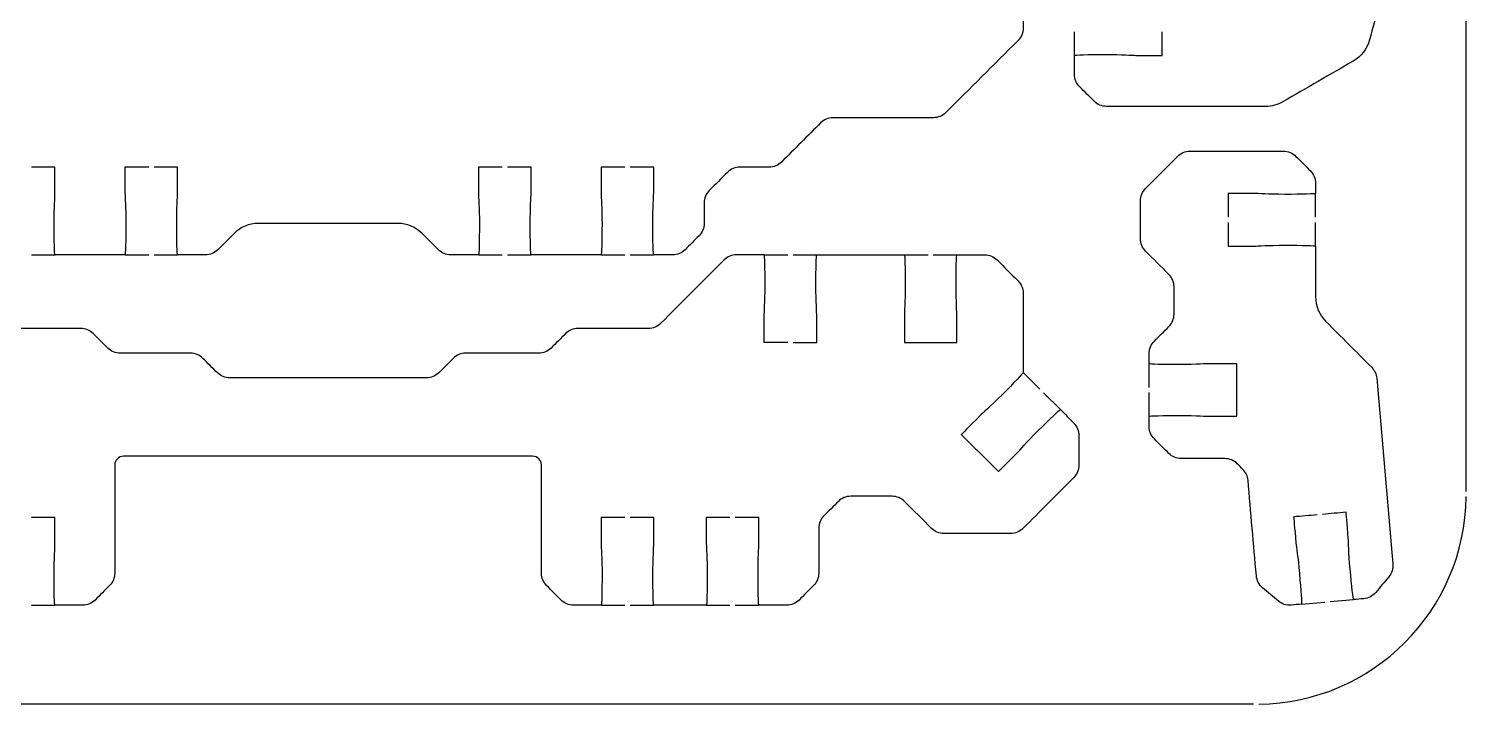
# Model space of a CAD drawing. Extents: x 0 to 400, y 230 to 450.
# Drawn here: x 317.9 to 400, y 230 to 268.6 of the extents above; entities that cross this region are included whole.
import ezdxf

# ---------------------------------------------------------------- set-up
doc = ezdxf.new("R2010")
doc.units = 0
doc.header["$MEASUREMENT"] = 0
doc.layers.add('DEFAULT', color=18, linetype='CONTINUOUS')

msp = doc.modelspace()

# ---------------------------------------------------------------- linework, layer by layer
at = {"layer": 'DEFAULT', "color": 1}
for points in [[(400.001, 242.147), (400.001, 437.847)], [(377.631, 267.033), (377.631, 268.384)], [(391.397, 257.794), (391.397, 259.145)], [(391.397, 256.146), (391.397, 257.494)], [(318.058, 255.649), (319.409, 255.649)], [(323.409, 255.649), (324.76, 255.649)], [(325.06, 255.649), (326.411, 255.649)], [(343.592, 255.649), (344.939, 255.649)], [(345.243, 255.649), (346.59, 255.649)], [(350.594, 255.649), (351.942, 255.649)], [(352.245, 255.649), (353.593, 255.649)], [(359.908, 255.649), (361.255, 255.649)], [(361.559, 255.649), (362.906, 255.649)], [(367.912, 255.649), (369.263, 255.649)], [(369.563, 255.649), (370.911, 255.649)], [(375.656, 247.979), (374.7, 248.935)], [(381.896, 248.082), (381.896, 249.433)], [(376.823, 246.815), (375.867, 247.771)], [(381.896, 246.431), (381.896, 247.782)], [(318.054, 235.653), (319.405, 235.653)], [(350.598, 235.653), (351.949, 235.653)], [(352.249, 235.653), (353.596, 235.653)], [(356.602, 235.653), (357.953, 235.653)], [(358.253, 235.653), (359.601, 235.653)], [(390.582, 235.71), (391.922, 235.826)], [(392.222, 235.854), (393.57, 235.971)], [(387.851, 229.997), (282.152, 229.997)]]:
    msp.add_lwpolyline(points, dxfattribs=at)
for points, knots in [([(395.82, 279.479), (395.82, 277.599), (395.82, 275.718), (395.82, 273.838), (395.82, 273.224), (395.739, 272.614), (395.581, 272.021), (395.212, 270.654), (394.844, 269.286), (394.476, 267.918), (394.339, 267.407), (394.007, 266.973), (393.549, 266.708), (392.21, 265.935), (390.872, 265.161), (389.534, 264.387), (389.231, 264.211), (388.885, 264.119), (388.532, 264.119), (385.508, 264.119), (382.483, 264.119), (379.459, 264.119), (379.194, 264.119), (378.94, 264.225), (378.753, 264.412), (378.477, 264.688), (378.2, 264.964), (377.924, 265.241), (377.734, 265.428), (377.631, 265.682), (377.631, 265.946), (377.631, 266.309), (377.631, 266.671), (377.631, 267.033), (377.631, 267.061), (378.414, 267.082), (379.381, 267.082), (380.348, 267.082), (380.919, 267.033), (381.131, 267.033), (381.631, 267.033), (382.13, 267.033), (382.63, 267.033), (382.63, 267.483), (382.63, 267.934), (382.63, 268.384)], [0, 0, 0, 0, 15.99, 15.99, 15.99, 16.99, 16.99, 16.99, 29.033828, 29.033828, 29.033828, 30.033828, 30.033828, 30.033828, 43.1792, 43.1792, 43.1792, 44.1792, 44.1792, 44.1792, 69.8992, 69.8992, 69.8992, 70.8992, 70.8992, 70.8992, 74.222602, 74.222602, 74.222602, 75.222602, 75.222602, 75.222602, 78.302602, 78.302602, 78.302602, 79.302602, 79.302602, 79.302602, 80.302602, 80.302602, 80.302602, 84.552602, 84.552602, 84.552602, 88.382602, 88.382602, 88.382602, 88.382602]), ([(361.559, 270.649), (362.009, 270.649), (362.459, 270.649), (362.91, 270.649), (362.91, 271.149), (362.91, 271.648), (362.91, 272.148), (362.91, 272.36), (362.86, 272.931), (362.86, 273.898), (362.86, 274.865), (362.882, 275.648), (362.91, 275.648), (364.577, 275.648), (366.245, 275.648), (367.912, 275.648), (367.94, 275.648), (367.962, 274.865), (367.962, 273.898), (367.962, 272.931), (367.912, 272.36), (367.912, 272.148), (367.912, 271.648), (367.912, 271.149), (367.912, 270.649), (368.913, 270.649), (369.914, 270.649), (370.914, 270.649), (370.914, 271.149), (370.914, 271.648), (370.914, 272.148), (370.914, 272.36), (370.865, 272.931), (370.865, 273.898), (370.865, 274.865), (370.886, 275.648), (370.914, 275.648), (371.442, 275.648), (371.97, 275.648), (372.498, 275.648), (372.766, 275.648), (373.02, 275.542), (373.207, 275.355), (373.607, 274.955), (374.007, 274.555), (374.407, 274.155), (374.594, 273.969), (374.7, 273.715), (374.7, 273.446), (374.7, 271.826), (374.7, 270.206), (374.7, 268.585), (374.7, 268.317), (374.594, 268.063), (374.403, 267.876), (373.027, 266.505), (371.652, 265.134), (370.276, 263.763), (370.089, 263.579), (369.835, 263.473), (369.57, 263.473), (367.658, 263.472), (365.746, 263.471), (363.834, 263.47), (363.569, 263.47), (363.315, 263.364), (363.129, 263.177), (362.384, 262.432), (361.64, 261.686), (360.895, 260.94), (360.708, 260.753), (360.454, 260.648), (360.186, 260.648), (359.629, 260.648), (359.072, 260.648), (358.514, 260.648), (358.25, 260.648), (357.996, 260.542), (357.809, 260.355), (357.463, 260.01), (357.117, 259.666), (356.771, 259.321), (356.584, 259.134), (356.479, 258.88), (356.479, 258.612), (356.479, 258.222), (356.479, 257.831), (356.479, 257.441), (356.479, 257.176), (356.373, 256.922), (356.186, 256.735), (355.921, 256.471), (355.657, 256.206), (355.392, 255.942), (355.205, 255.755), (354.951, 255.649), (354.683, 255.649), (354.321, 255.649), (353.959, 255.649), (353.596, 255.649), (353.568, 255.649), (353.547, 256.432), (353.547, 257.399), (353.547, 258.365), (353.596, 258.937), (353.596, 259.148), (353.596, 259.648), (353.596, 260.148), (353.596, 260.648), (353.146, 260.648), (352.696, 260.648), (352.245, 260.648)], [0, 0, 0, 0, 3.83, 3.83, 3.83, 8.08, 8.08, 8.08, 9.08, 9.08, 9.08, 10.08, 10.08, 10.08, 24.26, 24.26, 24.26, 25.26, 25.26, 25.26, 26.26, 26.26, 26.26, 30.51, 30.51, 30.51, 39.02, 39.02, 39.02, 43.27, 43.27, 43.27, 44.27, 44.27, 44.27, 45.27, 45.27, 45.27, 49.76, 49.76, 49.76, 50.76, 50.76, 50.76, 55.568326, 55.568326, 55.568326, 56.568326, 56.568326, 56.568326, 70.348326, 70.348326, 70.348326, 71.348326, 71.348326, 71.348326, 87.866365, 87.866365, 87.866365, 88.866365, 88.866365, 88.866365, 105.126368, 105.126368, 105.126368, 106.126368, 106.126368, 106.126368, 115.085414, 115.085414, 115.085414, 116.085414, 116.085414, 116.085414, 120.825414, 120.825414, 120.825414, 121.825414, 121.825414, 121.825414, 125.976136, 125.976136, 125.976136, 126.976136, 126.976136, 126.976136, 130.296136, 130.296136, 130.296136, 131.296136, 131.296136, 131.296136, 134.478117, 134.478117, 134.478117, 135.478117, 135.478117, 135.478117, 138.558117, 138.558117, 138.558117, 139.558117, 139.558117, 139.558117, 140.558117, 140.558117, 140.558117, 144.808117, 144.808117, 144.808117, 148.638117, 148.638117, 148.638117, 148.638117]), ([(391.488, 240.807), (391.04, 240.769), (390.592, 240.73), (390.144, 240.691), (390.144, 240.691), (390.201, 240.067), (390.275, 239.195), (390.292, 238.984), (390.395, 238.419), (390.476, 237.456), (390.561, 236.493), (390.61, 235.713), (390.582, 235.71), (390.388, 235.692), (390.194, 235.674), (390, 235.657), (389.735, 235.632), (389.47, 235.717), (389.269, 235.886), (388.969, 236.138), (388.67, 236.389), (388.37, 236.641), (388.165, 236.81), (388.038, 237.057), (388.013, 237.322), (387.855, 239.141), (387.696, 240.96), (387.537, 242.779), (387.516, 243.012), (387.414, 243.231), (387.248, 243.397), (387.141, 243.505), (387.034, 243.613), (386.927, 243.721), (386.74, 243.912), (386.482, 244.018), (386.218, 244.018), (385.386, 244.018), (384.555, 244.018), (383.724, 244.018), (383.459, 244.018), (383.205, 244.12), (383.018, 244.31), (382.742, 244.587), (382.465, 244.863), (382.189, 245.14), (382.002, 245.326), (381.896, 245.58), (381.896, 245.845), (381.896, 246.04), (381.896, 246.235), (381.896, 246.431), (381.896, 246.459), (382.679, 246.48), (383.646, 246.48), (384.613, 246.48), (385.184, 246.431), (385.396, 246.431), (385.896, 246.431), (386.395, 246.431), (386.895, 246.431), (386.895, 247.431), (386.895, 248.432), (386.895, 249.433), (386.395, 249.433), (385.896, 249.433), (385.396, 249.433), (385.184, 249.433), (384.613, 249.383), (383.646, 249.383), (382.679, 249.383), (381.896, 249.405), (381.896, 249.433), (381.896, 249.627), (381.896, 249.821), (381.896, 250.015), (381.896, 250.279), (382.002, 250.533), (382.189, 250.724), (382.465, 251), (382.742, 251.277), (383.018, 251.553), (383.205, 251.74), (383.311, 251.994), (383.311, 252.259), (383.311, 252.778), (383.311, 253.298), (383.311, 253.818), (383.311, 254.082), (383.205, 254.336), (383.018, 254.527), (382.576, 254.969), (382.134, 255.411), (381.692, 255.853), (381.505, 256.04), (381.399, 256.294), (381.399, 256.559), (381.399, 257.283), (381.399, 258.008), (381.399, 258.732), (381.399, 258.997), (381.505, 259.251), (381.692, 259.441), (382.3, 260.049), (382.908, 260.657), (383.516, 261.265), (383.703, 261.455), (383.957, 261.561), (384.221, 261.561), (386.003, 261.561), (387.784, 261.561), (389.566, 261.561), (389.83, 261.561), (390.088, 261.455), (390.275, 261.269), (390.551, 260.992), (390.827, 260.716), (391.104, 260.439), (391.291, 260.249), (391.397, 259.995), (391.397, 259.73), (391.397, 259.536), (391.397, 259.342), (391.397, 259.148), (391.397, 259.12), (390.613, 259.099), (389.647, 259.099), (388.68, 259.099), (388.109, 259.148), (387.897, 259.148), (387.397, 259.148), (386.898, 259.148), (386.398, 259.148), (386.398, 258.697), (386.398, 258.245), (386.398, 257.794)], [0, 0, 0, 0, 3.824265, 3.824265, 3.824265, 4.824265, 4.824265, 4.824265, 5.824265, 5.824265, 5.824265, 6.824265, 6.824265, 6.824265, 8.481069, 8.481069, 8.481069, 9.481069, 9.481069, 9.481069, 12.810048, 12.810048, 12.810048, 13.810048, 13.810048, 13.810048, 29.33884, 29.33884, 29.33884, 30.33884, 30.33884, 30.33884, 31.632865, 31.632865, 31.632865, 32.632865, 32.632865, 32.632865, 39.702865, 39.702865, 39.702865, 40.702865, 40.702865, 40.702865, 44.026267, 44.026267, 44.026267, 45.026267, 45.026267, 45.026267, 46.686267, 46.686267, 46.686267, 47.686267, 47.686267, 47.686267, 48.686267, 48.686267, 48.686267, 52.936267, 52.936267, 52.936267, 61.446267, 61.446267, 61.446267, 65.696267, 65.696267, 65.696267, 66.696267, 66.696267, 66.696267, 67.696267, 67.696267, 67.696267, 69.346267, 69.346267, 69.346267, 70.346267, 70.346267, 70.346267, 73.669669, 73.669669, 73.669669, 74.669669, 74.669669, 74.669669, 79.089669, 79.089669, 79.089669, 80.089669, 80.089669, 80.089669, 85.407112, 85.407112, 85.407112, 86.407112, 86.407112, 86.407112, 92.567112, 92.567112, 92.567112, 93.567112, 93.567112, 93.567112, 100.878596, 100.878596, 100.878596, 101.878596, 101.878596, 101.878596, 117.028596, 117.028596, 117.028596, 118.028596, 118.028596, 118.028596, 121.351998, 121.351998, 121.351998, 122.351998, 122.351998, 122.351998, 124.001998, 124.001998, 124.001998, 125.001998, 125.001998, 125.001998, 126.001998, 126.001998, 126.001998, 130.251998, 130.251998, 130.251998, 134.091998, 134.091998, 134.091998, 134.091998]), ([(324.76, 260.651), (324.308, 260.651), (323.855, 260.651), (323.402, 260.651), (323.402, 260.15), (323.402, 259.649), (323.402, 259.148), (323.402, 258.937), (323.452, 258.365), (323.452, 257.399), (323.452, 256.432), (323.43, 255.649), (323.402, 255.649), (322.07, 255.649), (320.738, 255.649), (319.405, 255.649), (319.377, 255.649), (319.356, 256.432), (319.356, 257.399), (319.356, 258.365), (319.405, 258.937), (319.405, 259.148), (319.405, 259.648), (319.405, 260.148), (319.405, 260.648), (318.956, 260.648), (318.507, 260.648), (318.058, 260.648)], [0, 0, 0, 0, 3.85, 3.85, 3.85, 8.11, 8.11, 8.11, 9.11, 9.11, 9.11, 10.11, 10.11, 10.11, 21.44, 21.44, 21.44, 22.44, 22.44, 22.44, 23.44, 23.44, 23.44, 27.69, 27.69, 27.69, 31.51, 31.51, 31.51, 31.51]), ([(344.939, 260.651), (344.49, 260.651), (344.041, 260.651), (343.592, 260.651), (343.592, 260.15), (343.592, 259.649), (343.592, 259.148), (343.592, 258.937), (343.641, 258.365), (343.641, 257.399), (343.641, 256.432), (343.62, 255.649), (343.592, 255.649), (343.063, 255.649), (342.533, 255.649), (342.004, 255.649), (341.74, 255.649), (341.486, 255.755), (341.299, 255.942), (340.995, 256.245), (340.692, 256.548), (340.388, 256.852), (340.015, 257.226), (339.503, 257.437), (338.974, 257.437), (336.324, 257.437), (333.675, 257.437), (331.026, 257.437), (330.493, 257.437), (329.985, 257.226), (329.611, 256.852), (329.308, 256.548), (329.004, 256.245), (328.701, 255.942), (328.514, 255.755), (328.26, 255.649), (327.992, 255.649), (327.463, 255.649), (326.934, 255.649), (326.404, 255.649), (326.376, 255.649), (326.355, 256.432), (326.355, 257.399), (326.355, 258.365), (326.404, 258.937), (326.404, 259.148), (326.404, 259.649), (326.404, 260.15), (326.404, 260.651), (325.956, 260.651), (325.508, 260.651), (325.06, 260.651)], [0, 0, 0, 0, 3.82, 3.82, 3.82, 8.08, 8.08, 8.08, 9.08, 9.08, 9.08, 10.08, 10.08, 10.08, 14.58, 14.58, 14.58, 15.58, 15.58, 15.58, 19.228671, 19.228671, 19.228671, 20.228671, 20.228671, 20.228671, 42.758671, 42.758671, 42.758671, 43.758671, 43.758671, 43.758671, 47.407342, 47.407342, 47.407342, 48.407342, 48.407342, 48.407342, 52.907342, 52.907342, 52.907342, 53.907342, 53.907342, 53.907342, 54.907342, 54.907342, 54.907342, 59.167342, 59.167342, 59.167342, 62.977342, 62.977342, 62.977342, 62.977342]), ([(351.942, 260.648), (351.493, 260.648), (351.044, 260.648), (350.594, 260.648), (350.594, 260.148), (350.594, 259.648), (350.594, 259.148), (350.594, 258.937), (350.644, 258.365), (350.644, 257.399), (350.644, 256.432), (350.623, 255.649), (350.594, 255.649), (349.261, 255.649), (347.927, 255.649), (346.594, 255.649), (346.566, 255.649), (346.544, 256.432), (346.544, 257.399), (346.544, 258.365), (346.594, 258.937), (346.594, 259.148), (346.594, 259.649), (346.594, 260.15), (346.594, 260.651), (346.143, 260.651), (345.693, 260.651), (345.243, 260.651)], [0, 0, 0, 0, 3.82, 3.82, 3.82, 8.07, 8.07, 8.07, 9.07, 9.07, 9.07, 10.07, 10.07, 10.07, 21.41, 21.41, 21.41, 22.41, 22.41, 22.41, 23.41, 23.41, 23.41, 27.67, 27.67, 27.67, 31.5, 31.5, 31.5, 31.5]), ([(386.398, 257.494), (386.398, 257.045), (386.398, 256.595), (386.398, 256.146), (386.898, 256.146), (387.397, 256.146), (387.897, 256.146), (388.109, 256.146), (388.68, 256.196), (389.647, 256.196), (390.613, 256.196), (391.397, 256.174), (391.397, 256.146), (391.397, 255.183), (391.397, 254.22), (391.397, 253.257), (391.397, 252.728), (391.605, 252.22), (391.982, 251.846), (392.855, 250.973), (393.727, 250.101), (394.6, 249.228), (394.766, 249.059), (394.868, 248.84), (394.889, 248.607), (395.197, 245.072), (395.505, 241.538), (395.813, 238.003), (395.838, 237.738), (395.753, 237.474), (395.584, 237.273), (395.332, 236.973), (395.081, 236.673), (394.829, 236.373), (394.66, 236.172), (394.416, 236.045), (394.152, 236.02), (393.958, 236.004), (393.764, 235.987), (393.57, 235.971), (393.545, 235.971), (393.453, 236.75), (393.369, 237.71), (393.284, 238.673), (393.284, 239.245), (393.266, 239.456), (393.189, 240.328), (393.136, 240.952), (393.136, 240.952), (392.685, 240.913), (392.235, 240.874), (391.785, 240.836)], [0, 0, 0, 0, 3.82, 3.82, 3.82, 8.07, 8.07, 8.07, 9.07, 9.07, 9.07, 10.07, 10.07, 10.07, 18.26, 18.26, 18.26, 19.26, 19.26, 19.26, 29.753465, 29.753465, 29.753465, 30.753465, 30.753465, 30.753465, 60.927427, 60.927427, 60.927427, 61.927427, 61.927427, 61.927427, 65.256406, 65.256406, 65.256406, 66.256406, 66.256406, 66.256406, 67.912334, 67.912334, 67.912334, 68.912334, 68.912334, 68.912334, 69.912334, 69.912334, 69.912334, 70.912334, 70.912334, 70.912334, 74.756525, 74.756525, 74.756525, 74.756525]), ([(361.255, 250.65), (360.806, 250.65), (360.357, 250.65), (359.908, 250.65), (359.908, 251.15), (359.908, 251.649), (359.908, 252.149), (359.908, 252.357), (359.957, 252.932), (359.957, 253.899), (359.957, 254.866), (359.936, 255.649), (359.908, 255.649), (359.378, 255.649), (358.849, 255.649), (358.32, 255.649), (358.056, 255.649), (357.802, 255.543), (357.615, 255.356), (356.409, 254.151), (355.204, 252.945), (353.999, 251.74), (353.812, 251.553), (353.558, 251.447), (353.29, 251.447), (351.95, 251.447), (350.611, 251.447), (349.271, 251.447), (349.007, 251.447), (348.753, 251.341), (348.566, 251.154), (348.289, 250.878), (348.013, 250.602), (347.737, 250.325), (347.55, 250.138), (347.296, 250.033), (347.028, 250.033), (345.638, 250.033), (344.248, 250.033), (342.858, 250.033), (342.593, 250.033), (342.339, 249.927), (342.152, 249.74), (341.876, 249.465), (341.6, 249.189), (341.323, 248.914), (341.136, 248.727), (340.882, 248.621), (340.618, 248.621), (336.874, 248.621), (333.129, 248.621), (329.385, 248.621), (329.121, 248.621), (328.867, 248.727), (328.68, 248.914), (328.403, 249.189), (328.127, 249.465), (327.851, 249.74), (327.664, 249.927), (327.41, 250.033), (327.145, 250.033), (325.805, 250.033), (324.464, 250.033), (323.123, 250.033), (322.859, 250.033), (322.605, 250.138), (322.418, 250.325), (322.142, 250.602), (321.865, 250.878), (321.589, 251.154), (321.402, 251.341), (321.148, 251.447), (320.88, 251.447), (319.49, 251.447), (318.1, 251.447), (316.71, 251.447), (316.445, 251.447), (316.191, 251.553), (316.004, 251.74), (314.799, 252.945), (313.594, 254.151), (312.388, 255.356), (312.201, 255.543), (311.947, 255.649), (311.679, 255.649), (311.151, 255.649), (310.623, 255.649), (310.095, 255.649), (310.067, 255.649), (310.046, 254.866), (310.046, 253.899), (310.046, 252.932), (310.095, 252.357), (310.095, 252.149), (310.095, 251.649), (310.095, 251.15), (310.095, 250.65), (309.645, 250.65), (309.195, 250.65), (308.744, 250.65)], [0, 0, 0, 0, 3.82, 3.82, 3.82, 8.07, 8.07, 8.07, 9.07, 9.07, 9.07, 10.07, 10.07, 10.07, 14.57, 14.57, 14.57, 15.57, 15.57, 15.57, 30.065689, 30.065689, 30.065689, 31.065689, 31.065689, 31.065689, 42.455689, 42.455689, 42.455689, 43.455689, 43.455689, 43.455689, 46.779091, 46.779091, 46.779091, 47.779091, 47.779091, 47.779091, 59.599091, 59.599091, 59.599091, 60.599091, 60.599091, 60.599091, 63.915429, 63.915429, 63.915429, 64.915429, 64.915429, 64.915429, 96.755429, 96.755429, 96.755429, 97.755429, 97.755429, 97.755429, 101.071768, 101.071768, 101.071768, 102.071768, 102.071768, 102.071768, 113.471768, 113.471768, 113.471768, 114.471768, 114.471768, 114.471768, 117.795169, 117.795169, 117.795169, 118.795169, 118.795169, 118.795169, 130.615169, 130.615169, 130.615169, 131.615169, 131.615169, 131.615169, 146.110858, 146.110858, 146.110858, 147.110858, 147.110858, 147.110858, 151.600858, 151.600858, 151.600858, 152.600858, 152.600858, 152.600858, 153.600858, 153.600858, 153.600858, 157.850858, 157.850858, 157.850858, 161.680858, 161.680858, 161.680858, 161.680858]), ([(361.559, 250.65), (362.009, 250.65), (362.459, 250.65), (362.91, 250.65), (362.91, 251.15), (362.91, 251.649), (362.91, 252.149), (362.91, 252.357), (362.86, 252.932), (362.86, 253.899), (362.86, 254.866), (362.882, 255.649), (362.91, 255.649), (364.577, 255.649), (366.245, 255.649), (367.912, 255.649), (367.94, 255.649), (367.962, 254.866), (367.962, 253.899), (367.962, 252.932), (367.912, 252.357), (367.912, 252.149), (367.912, 251.649), (367.912, 251.15), (367.912, 250.65), (368.913, 250.65), (369.914, 250.65), (370.914, 250.65), (370.914, 251.15), (370.914, 251.649), (370.914, 252.149), (370.914, 252.357), (370.865, 252.932), (370.865, 253.899), (370.865, 254.866), (370.886, 255.649), (370.914, 255.649), (371.442, 255.649), (371.97, 255.649), (372.498, 255.649), (372.766, 255.649), (373.02, 255.543), (373.207, 255.356), (373.607, 254.956), (374.007, 254.556), (374.407, 254.157), (374.594, 253.97), (374.7, 253.716), (374.7, 253.447), (374.7, 251.943), (374.7, 250.439), (374.7, 248.935), (374.7, 248.897), (374.167, 248.336), (373.497, 247.665), (372.812, 246.977), (372.375, 246.611), (372.227, 246.462), (371.606, 245.845), (371.165, 245.397), (371.165, 245.397), (371.873, 244.691), (372.581, 243.986), (373.289, 243.28), (373.641, 243.633), (373.994, 243.986), (374.347, 244.339), (374.499, 244.49), (374.865, 244.928), (375.55, 245.612), (376.224, 246.286), (376.785, 246.815), (376.823, 246.815), (377.079, 246.558), (377.334, 246.3), (377.589, 246.043), (377.776, 245.856), (377.882, 245.602), (377.882, 245.337), (377.882, 244.771), (377.882, 244.206), (377.882, 243.64), (377.882, 243.376), (377.776, 243.122), (377.589, 242.935), (376.621, 241.968), (375.653, 241.001), (374.686, 240.035), (374.499, 239.848), (374.245, 239.742), (373.976, 239.742), (372.706, 239.742), (371.436, 239.742), (370.166, 239.742), (369.902, 239.742), (369.648, 239.848), (369.461, 240.035), (368.948, 240.548), (368.435, 241.06), (367.923, 241.573), (367.736, 241.76), (367.482, 241.866), (367.214, 241.866), (366.425, 241.866), (365.636, 241.866), (364.847, 241.866), (364.582, 241.866), (364.328, 241.76), (364.141, 241.573), (363.865, 241.297), (363.588, 241.02), (363.312, 240.744), (363.125, 240.557), (363.019, 240.303), (363.019, 240.035), (363.019, 239.183), (363.019, 238.332), (363.019, 237.481), (363.019, 237.216), (362.913, 236.962), (362.726, 236.775), (362.45, 236.499), (362.174, 236.222), (361.897, 235.946), (361.71, 235.759), (361.456, 235.653), (361.188, 235.653), (360.66, 235.653), (360.132, 235.653), (359.604, 235.653), (359.601, 235.653), (359.601, 235.657), (359.601, 235.664), (359.573, 235.752), (359.555, 236.496), (359.555, 237.403), (359.555, 238.37), (359.604, 238.941), (359.604, 239.153), (359.604, 239.653), (359.604, 240.152), (359.604, 240.652), (359.154, 240.652), (358.704, 240.652), (358.253, 240.652)], [0, 0, 0, 0, 3.83, 3.83, 3.83, 8.08, 8.08, 8.08, 9.08, 9.08, 9.08, 10.08, 10.08, 10.08, 24.26, 24.26, 24.26, 25.26, 25.26, 25.26, 26.26, 26.26, 26.26, 30.51, 30.51, 30.51, 39.02, 39.02, 39.02, 43.27, 43.27, 43.27, 44.27, 44.27, 44.27, 45.27, 45.27, 45.27, 49.76, 49.76, 49.76, 50.76, 50.76, 50.76, 55.568326, 55.568326, 55.568326, 56.568326, 56.568326, 56.568326, 69.358326, 69.358326, 69.358326, 70.358326, 70.358326, 70.358326, 71.358326, 71.358326, 71.358326, 72.358326, 72.358326, 72.358326, 80.857761, 80.857761, 80.857761, 85.100402, 85.100402, 85.100402, 86.100402, 86.100402, 86.100402, 87.100402, 87.100402, 87.100402, 90.18342, 90.18342, 90.18342, 91.18342, 91.18342, 91.18342, 95.99342, 95.99342, 95.99342, 96.99342, 96.99342, 96.99342, 108.625329, 108.625329, 108.625329, 109.625329, 109.625329, 109.625329, 120.425329, 120.425329, 120.425329, 121.425329, 121.425329, 121.425329, 127.5913, 127.5913, 127.5913, 128.5913, 128.5913, 128.5913, 135.3013, 135.3013, 135.3013, 136.3013, 136.3013, 136.3013, 139.624702, 139.624702, 139.624702, 140.624702, 140.624702, 140.624702, 147.864702, 147.864702, 147.864702, 148.864702, 148.864702, 148.864702, 152.188104, 152.188104, 152.188104, 153.188104, 153.188104, 153.188104, 157.678104, 157.678104, 157.678104, 158.678104, 158.678104, 158.678104, 159.678104, 159.678104, 159.678104, 160.678104, 160.678104, 160.678104, 164.928104, 164.928104, 164.928104, 168.758104, 168.758104, 168.758104, 168.758104]), ([(351.949, 240.652), (351.499, 240.652), (351.048, 240.652), (350.598, 240.652), (350.598, 240.152), (350.598, 239.653), (350.598, 239.153), (350.598, 238.941), (350.647, 238.37), (350.647, 237.403), (350.647, 236.436), (350.626, 235.653), (350.598, 235.653), (350.069, 235.653), (349.54, 235.653), (349.01, 235.653), (348.746, 235.653), (348.492, 235.759), (348.305, 235.946), (348.028, 236.222), (347.752, 236.499), (347.476, 236.775), (347.289, 236.962), (347.183, 237.216), (347.183, 237.481), (347.183, 239.539), (347.183, 241.596), (347.183, 243.654), (347.183, 243.929), (346.957, 244.155), (346.682, 244.155), (338.895, 244.155), (331.108, 244.155), (323.321, 244.155), (323.042, 244.155), (322.82, 243.929), (322.82, 243.654), (322.819, 241.596), (322.818, 239.539), (322.817, 237.481), (322.817, 237.216), (322.711, 236.962), (322.524, 236.775), (322.247, 236.499), (321.971, 236.222), (321.695, 235.946), (321.508, 235.759), (321.254, 235.653), (320.986, 235.653), (320.458, 235.653), (319.93, 235.653), (319.402, 235.653), (319.373, 235.653), (319.352, 236.436), (319.352, 237.403), (319.352, 238.37), (319.402, 238.941), (319.402, 239.153), (319.402, 239.653), (319.402, 240.152), (319.402, 240.652), (318.953, 240.652), (318.503, 240.652), (318.054, 240.652)], [0, 0, 0, 0, 3.83, 3.83, 3.83, 8.08, 8.08, 8.08, 9.08, 9.08, 9.08, 10.08, 10.08, 10.08, 14.58, 14.58, 14.58, 15.58, 15.58, 15.58, 18.903402, 18.903402, 18.903402, 19.903402, 19.903402, 19.903402, 37.403402, 37.403402, 37.403402, 38.403402, 38.403402, 38.403402, 104.623402, 104.623402, 104.623402, 105.623402, 105.623402, 105.623402, 123.123405, 123.123405, 123.123405, 124.123405, 124.123405, 124.123405, 127.446807, 127.446807, 127.446807, 128.446807, 128.446807, 128.446807, 132.936807, 132.936807, 132.936807, 133.936807, 133.936807, 133.936807, 134.936807, 134.936807, 134.936807, 139.186807, 139.186807, 139.186807, 143.006807, 143.006807, 143.006807, 143.006807]), ([(357.953, 240.652), (357.503, 240.652), (357.053, 240.652), (356.602, 240.652), (356.602, 240.152), (356.602, 239.653), (356.602, 239.153), (356.602, 238.941), (356.652, 238.37), (356.652, 237.403), (356.652, 236.436), (356.63, 235.653), (356.602, 235.653), (355.601, 235.653), (354.601, 235.653), (353.6, 235.653), (353.572, 235.653), (353.551, 236.436), (353.551, 237.403), (353.551, 238.37), (353.6, 238.941), (353.6, 239.153), (353.6, 239.653), (353.6, 240.152), (353.6, 240.652), (353.15, 240.652), (352.699, 240.652), (352.249, 240.652)], [0, 0, 0, 0, 3.83, 3.83, 3.83, 8.08, 8.08, 8.08, 9.08, 9.08, 9.08, 10.08, 10.08, 10.08, 18.59, 18.59, 18.59, 19.59, 19.59, 19.59, 20.59, 20.59, 20.59, 24.84, 24.84, 24.84, 28.67, 28.67, 28.67, 28.67])]:
    msp.add_open_spline(points, degree=3, knots=knots, dxfattribs=at)
msp.add_open_spline([(388.151, 229.997), (394.66, 230.078), (399.919, 235.338), (400.001, 241.847)], degree=3, dxfattribs=at)

doc.saveas('drawing.dxf')
